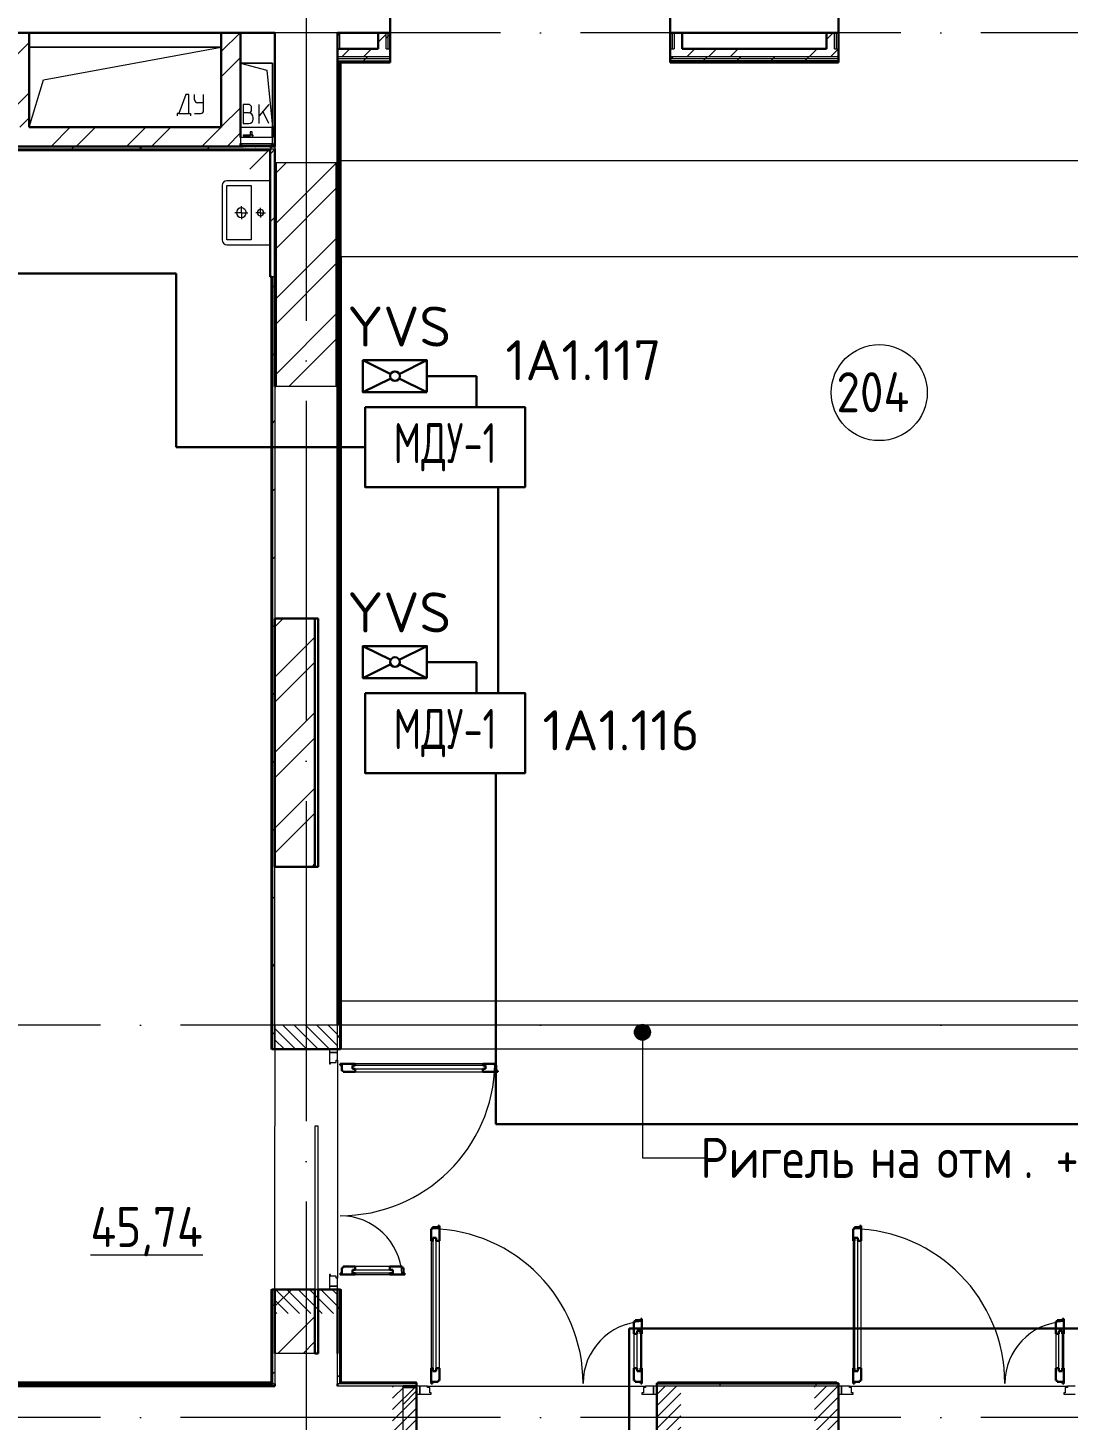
# Model space of a CAD drawing. Header units: millimetres. Extents: x -1073752 to 1436911, y -1379358 to 94781.
# Drawn here: x -1053692 to -1047193, y -1020223 to -1011525 of the extents above; entities that cross this region are included whole.
import ezdxf
from ezdxf.enums import TextEntityAlignment as Align

# ---------------------------------------------------------------- set-up
doc = ezdxf.new("R2010")
doc.units = ezdxf.units.MM
doc.set_wipeout_variables(frame=1)
for name, pattern in [('ADSK_Линия сетки', [25, 20, -2.5, 0, -2.5]), ('ADSK_Сверху', [450, 300, -150]), ('ADSK_Штриховая_ш2 п1_5', [4.5, 3, -1.5])]:
    doc.linetypes.add(name, pattern=pattern)
for name, color, linetype, lineweight in [('RC-Дымоудаление', 1, 'Continuous', 30), ('Аннотация', 7, 'Continuous', 18), ('Двери', 252, 'Continuous', 9), ('лс', 5, 'Continuous', 30), ('Марки помещений', 7, 'Continuous', 20), ('Оборудование', 7, 'Continuous', 18), ('Ограждение', 252, 'Continuous', 9), ('Оси', 252, 'Continuous', 9), ('Перекрытие', 252, 'Continuous', 18), ('Стены внутренние', 7, 'Continuous', 18), ('Стены наружные', 7, 'Continuous', 18), ('Стены штриховка', 7, 'Continuous', 9), ('Узлы', 7, 'Continuous', 18)]:
    doc.layers.add(name, color=color, linetype=linetype, lineweight=lineweight)
doc.layers.add('RC-Позиционные_обозначения', color=7, linetype='Continuous')
doc.layers.add('RC-Таблицы', color=7, linetype='Continuous')
doc.layers.add('Двери открывание', color=7, linetype='Continuous', lineweight=9, true_color=0xc0c0c0)
doc.layers.add('Линии', color=7, linetype='Continuous', lineweight=9, true_color=0x00a600)
doc.styles.add('GOST Common_2', font='', dxfattribs={"width": 0.9, "height": 250})
doc.styles.add('ISOCPEUR', font='isocpeur.ttf', dxfattribs={"height": 250})
doc.styles.add('RubezhCAD', font='isocpeur.ttf')
doc.styles.get("Standard").update_dxf_attribs({"font": 'arial.ttf'})
doc.styles.get('GOST Common_2').set_extended_font_data('GOST type B')

# ---------------------------------------------------------------- blocks, each defined once
blk = doc.blocks.new('2 этаж')
at = {"layer": 'Аннотация', "lineweight": 9, "true_color": 0x636466}
h = blk.add_hatch(color=251, dxfattribs=at)
edge = h.paths.add_edge_path()
edge.add_arc((108926.9, -10082.8), 50, 0, 360)
at = {"layer": 'Двери', "lineweight": 18, "true_color": 0x636466}
h = blk.add_hatch(dxfattribs=at)
h.set_pattern_fill('FP_2', color=251, angle=-90, style=0, pattern_type=2)
h.set_pattern_definition([(315, (106826.006, -10814.253), (35.3553, 35.3553), [])])
h.paths.add_polyline_path([(106631, -11823.3), (106631, -11839.3), (107021, -11839.3), (107021, -11689.3), (106631, -11689.3)])
h.paths.add_polyline_path([(106631, -10189.3), (107021, -10189.3), (107021, -10039.3), (106631, -10039.3)])
h = blk.add_hatch(dxfattribs=at)
h.set_pattern_fill('FP_2', color=251, style=0, pattern_type=2)
h.set_pattern_definition([(45, (108141.006, -12489.253), (-35.3553, 35.3553), [])])
h.paths.add_polyline_path([(109150.1, -12684.3), (109166, -12684.3), (109166, -12294.3), (109016, -12294.3), (109016, -12684.3)])
h.paths.add_polyline_path([(107516, -12684.3), (107516, -12294.3), (107366, -12294.3), (107366, -12684.3)])
h = blk.add_hatch(dxfattribs=at)
h.set_pattern_fill('FP_2', color=251, style=0, pattern_type=2)
h.set_pattern_definition([(45, (110776.005, -12489.253), (-35.3553, 35.3553), [])])
h.paths.add_polyline_path([(111785.1, -12684.3), (111801, -12684.3), (111801, -12294.3), (111651, -12294.3), (111651, -12684.3)])
h.paths.add_polyline_path([(110151, -12684.3), (110151, -12294.3), (110001, -12294.3), (110001, -12684.3)])
at = {"color": 251, "lineweight": 18, "true_color": 0x636466}
for p, q in [((106296, -3929.3), (105096, -3929.3)), ((105185.9, -4133), (106296, -3929.3)), ((106416, -4029.3), (106580.1, -4073.8)), ((106616, -4029.3), (106416, -4029.3)), ((106580.1, -4073.8), (106616, -4429.3)), ((106616, -4429.3), (106616, -4029.3)), ((105096, -4429.3), (105185.9, -4133)), ((106074.3, -4224.3), (106030.6, -4344.3)), ((106094, -4224.3), (106074.3, -4224.3)), ((106094, -4344.3), (106094, -4224.3)), ((106128.1, -4257.6), (106128.1, -4224.3)), ((106185.5, -4324.3), (106185.5, -4224.3)), ((106020.6, -4344.3), (106020.6, -4359.3)), ((106030.6, -4344.3), (106020.6, -4344.3)), ((106030.6, -4344.3), (106094, -4344.3)), ((106094, -4344.3), (106104, -4344.3)), ((106104, -4344.3), (106104, -4359.3)), ((106128.1, -4344.3), (106165.5, -4344.3)), ((106185.5, -4277.6), (106148.1, -4277.6)), ((106462.2, -4286.8), (106432.2, -4286.8)), ((106432.2, -4286.8), (106432.2, -4406.8)), ((106465.5, -4340.1), (106432.2, -4340.1)), ((106485.5, -4320.1), (106485.5, -4310.1)), ((106592.2, -4286.8), (106532.2, -4358.3)), ((106532.2, -4406.8), (106532.2, -4286.8)), ((106592.2, -4406.8), (106556.2, -4329.7)), ((106432.2, -4406.8), (106468.8, -4406.8)), ((106495.5, -4380.1), (106495.5, -4370.1))]:
    blk.add_line(p, q, dxfattribs=at)
for centre, radius, start, end in [((106148.1, -4257.6), 20, 180, 270), ((106165.5, -4324.3), 20, 270, 0), ((106462.2, -4310.1), 23.3, 0, 90), ((106465.5, -4320.1), 20, 270, 0), ((106465.5, -4370.1), 30, 0, 90), ((106468.8, -4380.1), 26.7, 270, 0)]:
    blk.add_arc(centre, radius, start, end, dxfattribs=at)
at = {"layer": 'Аннотация', "color": 251, "lineweight": 9, "true_color": 0x636466}
for p, q in [((108926.9, -10082.8), (108926.9, -10868.5)), ((108926.9, -10868.5), (109311.7, -10868.5))]:
    blk.add_line(p, q, dxfattribs=at)
blk.add_circle((108926.9, -10082.8), 50, dxfattribs=at)
at = {"layer": 'Двери', "color": 251, "linetype": 'ADSK_Штриховая_ш2 п1_5', "true_color": 0x636466}
for p, q in [((106631, -10039.3), (106631, -10189.3)), ((107021, -10189.3), (107021, -10039.3)), ((106631, -10189.3), (107021, -10189.3)), ((107021, -11689.3), (106631, -11689.3)), ((106631, -11689.3), (106631, -11839.3)), ((107021, -11839.3), (107021, -11689.3)), ((107516, -12294.3), (107366, -12294.3)), ((107516, -12684.3), (107516, -12294.3)), ((109166, -12294.3), (109016, -12294.3)), ((109016, -12294.3), (109016, -12684.3)), ((110151, -12294.3), (110001, -12294.3)), ((110151, -12684.3), (110151, -12294.3))]:
    blk.add_line(p, q, dxfattribs=at)
at = {"layer": 'Двери', "color": 251, "true_color": 0x636466}
for p, q in [((107021, -10189.3), (106971, -10189.3)), ((106971, -10189.3), (106971, -10209.3)), ((106971, -10209.3), (107021, -10209.3)), ((107021, -10209.3), (106971, -10209.3)), ((106971, -10209.3), (106971, -10281.3)), ((107013, -10272.3), (107013, -10258.3)), ((107013, -10258.3), (107021, -10258.3)), ((107021, -10209.3), (107021, -10189.3)), ((107021, -10258.3), (107021, -10209.3)), ((106971, -10281.3), (106979, -10281.3)), ((106979, -10281.3), (106979, -10272.3)), ((106979, -10272.3), (107013, -10272.3)), ((107115, -10290.3), (107115, -10311.3)), ((107947, -10290.3), (107115, -10290.3)), ((107115, -10311.3), (107947, -10311.3)), ((107929, -10281.3), (107133, -10281.3)), ((107133, -10331.3), (107929, -10331.3)), ((107947, -10311.3), (107947, -10290.3)), ((107608, -11386.3), (107608, -12182.3)), ((107617, -11368.3), (107617, -12200.3)), ((107638, -11368.3), (107617, -11368.3)), ((107638, -12200.3), (107638, -11368.3)), ((107658, -12182.3), (107658, -11386.3)), ((110243, -11386.3), (110243, -12182.3)), ((110252, -11368.3), (110252, -12200.3)), ((110273, -11368.3), (110252, -11368.3)), ((110273, -12200.3), (110273, -11368.3)), ((110293, -12182.3), (110293, -11386.3)), ((107115, -11567.3), (107367, -11567.3)), ((107115, -11588.3), (107115, -11567.3)), ((107349, -11547.3), (107133, -11547.3)), ((107367, -11567.3), (107367, -11588.3)), ((106979, -11597.3), (106971, -11597.3)), ((106971, -11597.3), (106971, -11669.3)), ((106979, -11606.3), (106979, -11597.3)), ((107013, -11606.3), (106979, -11606.3)), ((107013, -11620.3), (107013, -11606.3)), ((107021, -11620.3), (107013, -11620.3)), ((107021, -11669.3), (107021, -11620.3)), ((107367, -11588.3), (107115, -11588.3)), ((107133, -11597.3), (107349, -11597.3)), ((107021, -11669.3), (106971, -11669.3)), ((106971, -11669.3), (106971, -11689.3)), ((106971, -11669.3), (107021, -11669.3)), ((106971, -11689.3), (107021, -11689.3)), ((107021, -11689.3), (107021, -11669.3)), ((108874, -11966.3), (108874, -12182.3)), ((108894, -12200.3), (108894, -11948.3)), ((108894, -11948.3), (108915, -11948.3)), ((108915, -11948.3), (108915, -12200.3)), ((108924, -12182.3), (108924, -11966.3)), ((111509, -11966.3), (111509, -12182.3)), ((111529, -12200.3), (111529, -11948.3)), ((111529, -11948.3), (111550, -11948.3)), ((111550, -11948.3), (111550, -12200.3)), ((111559, -12182.3), (111559, -11966.3)), ((107617, -12200.3), (107638, -12200.3)), ((108915, -12200.3), (108894, -12200.3)), ((110252, -12200.3), (110273, -12200.3)), ((111550, -12200.3), (111529, -12200.3)), ((107516, -12294.3), (107516, -12344.3)), ((107536, -12294.3), (107516, -12294.3)), ((107516, -12344.3), (107536, -12344.3)), ((107536, -12344.3), (107536, -12294.3)), ((107585, -12294.3), (107536, -12294.3)), ((107536, -12294.3), (107536, -12344.3)), ((107536, -12344.3), (107608, -12344.3)), ((107585, -12302.3), (107585, -12294.3)), ((107599, -12302.3), (107585, -12302.3)), ((107599, -12336.3), (107599, -12302.3)), ((107608, -12336.3), (107599, -12336.3)), ((107608, -12344.3), (107608, -12336.3)), ((108933, -12336.3), (108924, -12336.3)), ((108924, -12336.3), (108924, -12344.3)), ((108924, -12344.3), (108996, -12344.3)), ((108947, -12302.3), (108933, -12302.3)), ((108933, -12302.3), (108933, -12336.3)), ((108947, -12294.3), (108947, -12302.3)), ((108996, -12294.3), (108947, -12294.3)), ((109016, -12294.3), (108996, -12294.3)), ((108996, -12294.3), (108996, -12344.3)), ((108996, -12344.3), (108996, -12294.3)), ((108996, -12344.3), (109016, -12344.3)), ((109016, -12344.3), (109016, -12294.3)), ((110151, -12294.3), (110151, -12344.3)), ((110171, -12294.3), (110151, -12294.3)), ((110151, -12344.3), (110171, -12344.3)), ((110171, -12344.3), (110171, -12294.3)), ((110220, -12294.3), (110171, -12294.3)), ((110171, -12294.3), (110171, -12344.3)), ((110171, -12344.3), (110243, -12344.3)), ((110220, -12302.3), (110220, -12294.3)), ((110234, -12302.3), (110220, -12302.3)), ((110234, -12336.3), (110234, -12302.3)), ((110243, -12336.3), (110234, -12336.3)), ((110243, -12344.3), (110243, -12336.3)), ((111568, -12336.3), (111559, -12336.3)), ((111559, -12336.3), (111559, -12344.3)), ((111559, -12344.3), (111631, -12344.3)), ((111582, -12302.3), (111568, -12302.3)), ((111568, -12302.3), (111568, -12336.3)), ((111582, -12294.3), (111582, -12302.3)), ((111631, -12294.3), (111582, -12294.3))]:
    blk.add_line(p, q, dxfattribs=at)
at = {"layer": 'Двери', "color": 251, "lineweight": 30, "true_color": 0x636466}
for p, q in [((107133, -10281.3), (107039, -10281.3)), ((107039, -10281.3), (107039, -10289.3)), ((107039, -10289.3), (107048, -10289.3)), ((107048, -10289.3), (107048, -10323.3)), ((107048, -10323.3), (107057, -10323.3)), ((107057, -10323.3), (107057, -10331.3)), ((107057, -10331.3), (107133, -10331.3)), ((107115, -10290.3), (107133, -10290.3)), ((107115, -10311.3), (107115, -10290.3)), ((107133, -10311.3), (107115, -10311.3)), ((107133, -10290.3), (107133, -10281.3)), ((107133, -10331.3), (107133, -10311.3)), ((108005, -10281.3), (107929, -10281.3)), ((107929, -10290.3), (107929, -10281.3)), ((107947, -10290.3), (107929, -10290.3)), ((107929, -10311.3), (107947, -10311.3)), ((107929, -10331.3), (107929, -10311.3)), ((107929, -10331.3), (108023, -10331.3)), ((107947, -10311.3), (107947, -10290.3)), ((108005, -10289.3), (108005, -10281.3)), ((108014, -10289.3), (108005, -10289.3)), ((108014, -10323.3), (108014, -10289.3)), ((108023, -10323.3), (108014, -10323.3)), ((108023, -10331.3), (108023, -10323.3)), ((107650, -11301.3), (107616, -11301.3)), ((107616, -11301.3), (107616, -11310.3)), ((107658, -11292.3), (107650, -11292.3)), ((107650, -11292.3), (107650, -11301.3)), ((107658, -11386.3), (107658, -11292.3)), ((110285, -11301.3), (110251, -11301.3)), ((110251, -11301.3), (110251, -11310.3)), ((110293, -11292.3), (110285, -11292.3)), ((110285, -11292.3), (110285, -11301.3)), ((110293, -11386.3), (110293, -11292.3)), ((107616, -11310.3), (107608, -11310.3)), ((107608, -11310.3), (107608, -11386.3)), ((107617, -11386.3), (107608, -11386.3)), ((107617, -11368.3), (107617, -11386.3)), ((107638, -11368.3), (107617, -11368.3)), ((107638, -11386.3), (107638, -11368.3)), ((107658, -11386.3), (107638, -11386.3)), ((110251, -11310.3), (110243, -11310.3)), ((110243, -11310.3), (110243, -11386.3)), ((110252, -11386.3), (110243, -11386.3)), ((110252, -11368.3), (110252, -11386.3)), ((110273, -11368.3), (110252, -11368.3)), ((110273, -11386.3), (110273, -11368.3)), ((110293, -11386.3), (110273, -11386.3)), ((107048, -11555.3), (107048, -11589.3)), ((107057, -11555.3), (107048, -11555.3)), ((107133, -11547.3), (107057, -11547.3)), ((107057, -11547.3), (107057, -11555.3)), ((107133, -11567.3), (107115, -11567.3)), ((107115, -11567.3), (107115, -11588.3)), ((107133, -11547.3), (107133, -11567.3)), ((107425, -11547.3), (107349, -11547.3)), ((107349, -11547.3), (107349, -11567.3)), ((107349, -11567.3), (107367, -11567.3)), ((107367, -11567.3), (107367, -11588.3)), ((107425, -11555.3), (107425, -11547.3)), ((107434, -11555.3), (107425, -11555.3)), ((107434, -11589.3), (107434, -11555.3)), ((107048, -11589.3), (107039, -11589.3)), ((107039, -11589.3), (107039, -11597.3)), ((107039, -11597.3), (107133, -11597.3)), ((107115, -11588.3), (107133, -11588.3)), ((107133, -11588.3), (107133, -11597.3)), ((107349, -11588.3), (107349, -11597.3)), ((107367, -11588.3), (107349, -11588.3)), ((107349, -11597.3), (107443, -11597.3)), ((107443, -11589.3), (107434, -11589.3)), ((107443, -11597.3), (107443, -11589.3)), ((108882, -11890.3), (108874, -11890.3)), ((108874, -11890.3), (108874, -11966.3)), ((108916, -11881.3), (108882, -11881.3)), ((108882, -11881.3), (108882, -11890.3)), ((108924, -11872.3), (108916, -11872.3)), ((108916, -11872.3), (108916, -11881.3)), ((108924, -11966.3), (108924, -11872.3)), ((111517, -11890.3), (111509, -11890.3)), ((111509, -11890.3), (111509, -11966.3)), ((111551, -11881.3), (111517, -11881.3)), ((111517, -11881.3), (111517, -11890.3)), ((111559, -11872.3), (111551, -11872.3)), ((111551, -11872.3), (111551, -11881.3)), ((111559, -11966.3), (111559, -11872.3)), ((108874, -11966.3), (108894, -11966.3)), ((108894, -11966.3), (108894, -11948.3)), ((108894, -11948.3), (108915, -11948.3)), ((108915, -11948.3), (108915, -11966.3)), ((108915, -11966.3), (108924, -11966.3)), ((111509, -11966.3), (111529, -11966.3)), ((111529, -11966.3), (111529, -11948.3)), ((111529, -11948.3), (111550, -11948.3)), ((111550, -11948.3), (111550, -11966.3)), ((111550, -11966.3), (111559, -11966.3)), ((107608, -12182.3), (107608, -12276.3)), ((107617, -12182.3), (107608, -12182.3)), ((107617, -12200.3), (107617, -12182.3)), ((107638, -12200.3), (107617, -12200.3)), ((107638, -12182.3), (107638, -12200.3)), ((107658, -12182.3), (107638, -12182.3)), ((107650, -12267.3), (107650, -12258.3)), ((107650, -12258.3), (107658, -12258.3)), ((107658, -12258.3), (107658, -12182.3)), ((108874, -12182.3), (108874, -12258.3)), ((108874, -12182.3), (108894, -12182.3)), ((108874, -12258.3), (108882, -12258.3)), ((108882, -12258.3), (108882, -12267.3)), ((108894, -12182.3), (108894, -12200.3)), ((108894, -12200.3), (108915, -12200.3)), ((108915, -12182.3), (108924, -12182.3)), ((108915, -12200.3), (108915, -12182.3)), ((108924, -12276.3), (108924, -12182.3)), ((110243, -12182.3), (110243, -12276.3)), ((110252, -12182.3), (110243, -12182.3)), ((110252, -12200.3), (110252, -12182.3)), ((110273, -12200.3), (110252, -12200.3)), ((110273, -12182.3), (110273, -12200.3)), ((110293, -12182.3), (110273, -12182.3)), ((110285, -12267.3), (110285, -12258.3)), ((110285, -12258.3), (110293, -12258.3)), ((110293, -12258.3), (110293, -12182.3)), ((111509, -12182.3), (111509, -12258.3)), ((111509, -12182.3), (111529, -12182.3)), ((111509, -12258.3), (111517, -12258.3)), ((111517, -12258.3), (111517, -12267.3)), ((111529, -12182.3), (111529, -12200.3)), ((111529, -12200.3), (111550, -12200.3)), ((111550, -12182.3), (111559, -12182.3)), ((111550, -12200.3), (111550, -12182.3)), ((111559, -12276.3), (111559, -12182.3)), ((107608, -12276.3), (107616, -12276.3)), ((107616, -12276.3), (107616, -12267.3)), ((107616, -12267.3), (107650, -12267.3)), ((108882, -12267.3), (108916, -12267.3)), ((108916, -12267.3), (108916, -12276.3)), ((108916, -12276.3), (108924, -12276.3)), ((110243, -12276.3), (110251, -12276.3)), ((110251, -12276.3), (110251, -12267.3)), ((110251, -12267.3), (110285, -12267.3)), ((111517, -12267.3), (111551, -12267.3)), ((111551, -12267.3), (111551, -12276.3)), ((111551, -12276.3), (111559, -12276.3))]:
    blk.add_line(p, q, dxfattribs=at)
at = {"layer": 'Двери открывание', "color": 251, "true_color": 0x636466}
for centre, radius, start, end in [((107039, -10263.3), 966, 270, 358.93231), ((107039, -11615.3), 386, 2.67279, 90), ((107590, -12276.3), 966, 0, 88.93231), ((110225, -12276.3), 966, 0, 88.93231), ((108942, -12276.3), 386, 92.67279, 180), ((111577, -12276.3), 386, 92.67279, 180)]:
    blk.add_arc(centre, radius, start, end, dxfattribs=at)
at = {"layer": 'Линии', "color": 251, "linetype": 'ADSK_Сверху', "ltscale": 100, "true_color": 0x636466}
for p, q in [((117881, -9889.3), (107016, -9889.3)), ((117881, -10189.3), (107016, -10189.3))]:
    blk.add_line(p, q, dxfattribs=at)
at = {"layer": 'Марки помещений', "color": 251, "true_color": 0x636466}
blk.add_circle((110406.3, -6087.5), 300, dxfattribs=at)
at = {"layer": 'Оборудование', "color": 251, "true_color": 0x636466}
for p, q in [((106416, -4494.3), (106416, -4530.6)), ((106616, -4494.3), (106416, -4494.3)), ((106431.9, -4478.9), (106431.9, -4483.9)), ((106477.7, -4478.9), (106431.9, -4478.9)), ((106431.9, -4483.9), (106477.7, -4483.9)), ((106472.9, -4478.3), (106472.9, -4494.3)), ((106492.2, -4478.3), (106472.9, -4478.3)), ((106476.4, -4476.4), (106474.4, -4478.3)), ((106476.4, -4458.9), (106476.4, -4476.4)), ((106488.6, -4458.9), (106476.4, -4458.9)), ((106488.6, -4476.4), (106476.4, -4476.4)), ((106495.6, -4478.9), (106487.3, -4478.9)), ((106487.3, -4483.9), (106495.6, -4483.9)), ((106488.6, -4476.4), (106488.6, -4458.9)), ((106490.6, -4478.3), (106488.6, -4476.4)), ((106492.2, -4494.3), (106492.2, -4478.3)), ((106495.6, -4483.9), (106495.6, -4478.9)), ((106616, -4530.6), (106616, -4494.3)), ((106416.9, -4531.6), (106615.1, -4531.6)), ((106423, -4531.6), (106423, -4541.3)), ((106424, -4542.3), (106608.1, -4542.3)), ((106435, -4543.8), (106435, -4549.3)), ((106435, -4549.3), (106597, -4549.3)), ((106444, -4542.7), (106444, -4541.3)), ((106444, -4542.7), (106444, -4541.3)), ((106444, -4549.3), (106444, -4551.3)), ((106444, -4551.3), (106448, -4551.3)), ((106508.5, -4551.3), (106448, -4551.3)), ((106616, -4549.3), (106474.6, -4690.7)), ((106508.5, -4551.3), (106512.5, -4551.3)), ((106512.5, -4551.3), (106512.5, -4549.3)), ((106588, -4541.3), (106588, -4542.7)), ((106588, -4542.7), (106588, -4541.3)), ((106597, -4549.3), (106597, -4543.8)), ((106609, -4541.3), (106609, -4531.6))]:
    blk.add_line(p, q, dxfattribs=at)
for points, knots in [([(106416, -4530.6), (106416, -4530.7), (106416, -4530.9), (106416.1, -4531.1), (106416.2, -4531.2), (106416.4, -4531.4), (106416.5, -4531.5), (106416.7, -4531.5), (106416.8, -4531.6), (106416.9, -4531.6)], [0, 0, 0, 0, 0.166667, 0.333333, 0.458333, 0.583333, 0.708333, 0.833333, 1, 1, 1, 1]), ([(106423, -4541.3), (106423, -4541.4), (106423, -4541.5), (106423.1, -4541.8), (106423.2, -4541.9), (106423.4, -4542), (106423.5, -4542.1), (106423.6, -4542.2), (106423.8, -4542.2), (106423.9, -4542.3), (106424, -4542.3)], [0, 0, 0, 0, 0.166667, 0.333333, 0.458333, 0.583333, 0.666667, 0.75, 0.833333, 1, 1, 1, 1]), ([(106433.5, -4542.3), (106433.6, -4542.3), (106433.8, -4542.3), (106434.1, -4542.4), (106434.2, -4542.5), (106434.4, -4542.6), (106434.6, -4542.7), (106434.7, -4542.9), (106434.8, -4543), (106434.9, -4543.2), (106435, -4543.5), (106435, -4543.7), (106435, -4543.8)], [0, 0, 0, 0, 0.166667, 0.25, 0.333333, 0.416667, 0.5, 0.583333, 0.666667, 0.75, 0.833333, 1, 1, 1, 1]), ([(106597, -4543.8), (106597, -4543.7), (106597, -4543.5), (106597.1, -4543.2), (106597.2, -4543), (106597.3, -4542.9), (106597.5, -4542.7), (106597.6, -4542.6), (106597.8, -4542.5), (106598, -4542.4), (106598.2, -4542.3), (106598.4, -4542.3), (106598.5, -4542.3)], [-1, -1, -1, -1, -0.833333, -0.75, -0.666667, -0.583333, -0.5, -0.416667, -0.333333, -0.25, -0.166667, 0, 0, 0, 0]), ([(106608.1, -4542.3), (106608.1, -4542.3), (106608.3, -4542.2), (106608.4, -4542.2), (106608.5, -4542.1), (106608.7, -4542), (106608.8, -4541.9), (106608.9, -4541.8), (106609, -4541.5), (106609, -4541.4), (106609, -4541.3)], [-1, -1, -1, -1, -0.833333, -0.75, -0.666667, -0.583333, -0.458333, -0.333333, -0.166667, 0, 0, 0, 0]), ([(106615.1, -4531.6), (106615.2, -4531.6), (106615.3, -4531.5), (106615.5, -4531.5), (106615.6, -4531.4), (106615.8, -4531.2), (106615.9, -4531.1), (106616, -4530.9), (106616, -4530.7), (106616, -4530.6)], [-1, -1, -1, -1, -0.833333, -0.75, -0.583333, -0.458333, -0.333333, -0.166667, 0, 0, 0, 0])]:
    blk.add_open_spline(points, degree=3, knots=knots, dxfattribs=at)
at = {"layer": 'Ограждение', "color": 251, "true_color": 0x636466}
for p, q in [((107036, -3939.3), (107036, -3839.3)), ((100876, -4574.3), (106601, -4574.3)), ((114741, -4639.3), (107041, -4639.3)), ((114741, -5239.3), (107041, -5239.3)), ((107046, -10039.3), (107046, -5239.3)), ((106606, -5364), (106606, -10189.3)), ((107046, -10039.3), (107041, -10039.3)), ((107041, -10039.3), (107046, -10039.3)), ((107046, -10189.3), (107046, -10039.3)), ((106611, -10189.3), (106606, -10189.3)), ((107046, -10189.3), (107041, -10189.3)), ((106606, -11689.3), (106611, -11689.3)), ((106606, -11689.3), (106606, -12269.3)), ((107041, -11689.3), (107046, -11689.3)), ((107046, -12269.3), (107046, -11689.3)), ((106606, -12269.3), (100876, -12269.3)), ((106611, -12274.3), (106606, -12269.3)), ((107041, -12274.3), (107046, -12269.3)), ((107516, -12269.3), (107046, -12269.3)), ((107516, -12269.3), (107516, -12274.3)), ((109024, -12274.3), (109024, -12269.3)), ((110141, -12269.3), (109024, -12269.3)), ((110141, -12269.3), (110141, -12274.3))]:
    blk.add_line(p, q, dxfattribs=at)
at = {"layer": 'Оси', "color": 251, "linetype": 'ADSK_Линия сетки', "ltscale": 100, "true_color": 0x636466}
for p, q in [((106826, -1139.3), (106826, -32265.4)), ((170543.3, -3839.3), (93565.9, -3839.3)), ((170543.3, -10039.3), (93565.9, -10039.3)), ((170543.3, -12489.3), (93565.9, -12489.3))]:
    blk.add_line(p, q, dxfattribs=at)
at = {"layer": 'Перекрытие', "color": 251, "ltscale": 100, "true_color": 0x636466}
for p, q in [((105096, -3929.3), (106296, -3929.3)), ((106416, -4029.3), (106616, -4029.3)), ((106616, -4029.3), (106616, -4429.3)), ((112101, -10039.3), (107046, -10039.3)), ((106881, -11689.3), (106901, -11689.3))]:
    blk.add_line(p, q, dxfattribs=at)
at = {"layer": 'Стены внутренние', "color": 251, "lineweight": 30, "true_color": 0x636466}
for p, q in [((107351, -3839.3), (107351, -3289.3)), ((109101, -3289.3), (109101, -3839.3)), ((110151, -3839.3), (110151, -3289.3)), ((105096, -3839.3), (106296, -3839.3)), ((106416, -3839.3), (106631, -3839.3)), ((106631, -3839.3), (106631, -4429.3)), ((107021, -3839.3), (107276, -3839.3)), ((107021, -3939.3), (107021, -3839.3)), ((109176, -3839.3), (110076, -3839.3)), ((106631, -4649.3), (106636, -4649.3)), ((107016, -4649.3), (107021, -4649.3)), ((106636, -6049.3), (106631, -6049.3)), ((107021, -6049.3), (107016, -6049.3)), ((106631, -7499.3), (106901, -7499.3)), ((106901, -7499.3), (106901, -9049.3)), ((106901, -9049.3), (106631, -9049.3)), ((106631, -10189.3), (107021, -10189.3)), ((106901, -11689.3), (106901, -12089.3)), ((107021, -11689.3), (106901, -11689.3)), ((107021, -12089.3), (107021, -11689.3)), ((106901, -12089.3), (106881, -12089.3)), ((106631, -12279.3), (106631, -12294.3)), ((107021, -12294.3), (107021, -12279.3)), ((107431, -12299.3), (107431, -12294.3)), ((109016, -12294.3), (109016, -12684.3)), ((110151, -12684.3), (110151, -12294.3))]:
    blk.add_line(p, q, dxfattribs=at)
at = {"layer": 'Стены внутренние', "color": 251, "true_color": 0x636466}
for p, q in [((106631, -4549.3), (106631, -4564.3)), ((106636, -4649.3), (107016, -4649.3)), ((106631, -6049.3), (106631, -7499.3)), ((107016, -6049.3), (106636, -6049.3)), ((107021, -10189.3), (107021, -10039.3)), ((106631, -10189.3), (106631, -10669.3)), ((107021, -10258.3), (107021, -11620.3)), ((106901, -10669.3), (106881, -10669.3)), ((106901, -11689.3), (106901, -10669.3)), ((106881, -12089.3), (106631, -12089.3)), ((106631, -12089.3), (106631, -12279.3)), ((107021, -12279.3), (107021, -12089.3)), ((107431, -12294.3), (107021, -12294.3)), ((107431, -12679.3), (107431, -12299.3)), ((107585, -12294.3), (108947, -12294.3)), ((110151, -12294.3), (109016, -12294.3)), ((110220, -12294.3), (111582, -12294.3))]:
    blk.add_line(p, q, dxfattribs=at)
at = {"layer": 'Стены наружные', "color": 251, "lineweight": 30, "true_color": 0x636466}
for p, q in [((105096, -3839.3), (104976, -3839.3)), ((105096, -4429.3), (105096, -3839.3)), ((106296, -3839.3), (106296, -4429.3)), ((106416, -3839.3), (106296, -3839.3)), ((106416, -4494.3), (106416, -3839.3)), ((107276, -3839.3), (107276, -3939.3)), ((107351, -3839.3), (107276, -3839.3)), ((107351, -4024.3), (107351, -3839.3)), ((109101, -3839.3), (109101, -4024.3)), ((109176, -3839.3), (109101, -3839.3)), ((109176, -3939.3), (109176, -3839.3)), ((110076, -3839.3), (110076, -3939.3)), ((110151, -3839.3), (110076, -3839.3)), ((110151, -4024.3), (110151, -3839.3)), ((107021, -3939.3), (107021, -10039.3)), ((107276, -3939.3), (107021, -3939.3)), ((110076, -3939.3), (109176, -3939.3)), ((107036, -4019.3), (107041, -4019.3)), ((107036, -10039.3), (107036, -4019.3)), ((107041, -10189.3), (107041, -4024.3)), ((107041, -4024.3), (107351, -4024.3)), ((109101, -4024.3), (110151, -4024.3)), ((106296, -4429.3), (105096, -4429.3)), ((106631, -4429.3), (106616, -4429.3)), ((106616, -4429.3), (106616, -4494.3)), ((106631, -4549.3), (106631, -4429.3)), ((106435, -4549.3), (100851, -4549.3)), ((100861, -4569.3), (106601, -4569.3)), ((106416, -4549.3), (106416, -4530.9)), ((106631, -4549.3), (106597, -4549.3)), ((106601, -4569.3), (106601, -5364)), ((106616, -4530.9), (106616, -4549.3)), ((106631, -6049.3), (106631, -4564.3)), ((106636, -4649.3), (106636, -6049.3)), ((107016, -6049.3), (107016, -4649.3)), ((106601, -5364), (106611, -5364)), ((106611, -5364), (106611, -10189.3)), ((106631, -7499.3), (106631, -9049.3)), ((106881, -9049.3), (106881, -7499.3)), ((106611, -10189.3), (106631, -10189.3)), ((107021, -10189.3), (107041, -10189.3)), ((106881, -11689.3), (106611, -11689.3)), ((106611, -11689.3), (106611, -12274.3)), ((106631, -11689.3), (106631, -12089.3)), ((106881, -12089.3), (106881, -11689.3)), ((107041, -11689.3), (107021, -11689.3)), ((107041, -12274.3), (107041, -11689.3)), ((100851, -12294.3), (106631, -12294.3)), ((106616, -12279.3), (100856, -12279.3)), ((106611, -12274.3), (100861, -12274.3)), ((106616, -12274.3), (106616, -12279.3)), ((107036, -12279.3), (107036, -12274.3)), ((107516, -12274.3), (107041, -12274.3)), ((107431, -12294.3), (107516, -12294.3)), ((107516, -12299.3), (107431, -12299.3)), ((107516, -12294.3), (107516, -12274.3)), ((107516, -12679.3), (107516, -12299.3)), ((110151, -12274.3), (109016, -12274.3)), ((109016, -12274.3), (109016, -12294.3)), ((110151, -12294.3), (110151, -12274.3))]:
    blk.add_line(p, q, dxfattribs=at)
at = {"layer": 'Стены наружные', "color": 251, "linetype": 'Continuous', "lineweight": 9, "true_color": 0x636466}
for p, q in [((104976, -4019.5), (105096, -3899.5)), ((106296, -3956.7), (106413.5, -3839.3)), ((107276, -3897.4), (107326, -3847.4)), ((107326, -3872.3), (107338.5, -3859.8)), ((107338.5, -3859.8), (107351, -3847.3)), ((110076, -3880.8), (110117.6, -3839.3)), ((106296, -4113.9), (106416, -3993.9)), ((107049.2, -3989.3), (107099.2, -3939.3)), ((107184.2, -3989.3), (107234.2, -3939.3)), ((107196.5, -4001.8), (107209, -3989.3)), ((109105.7, -4001.8), (109118.2, -3989.3)), ((109204.3, -3989.3), (109254.3, -3939.3)), ((109317.9, -4001.8), (109330.4, -3989.3)), ((109339.2, -3989.3), (109389.2, -3939.3)), ((109474.1, -3989.3), (109524.1, -3939.3)), ((109530, -4001.8), (109542.5, -3989.3)), ((109742.1, -4001.8), (109754.6, -3989.3)), ((109954.3, -4001.8), (109966.8, -3989.3)), ((109967.6, -3989.3), (110017.6, -3939.3)), ((110102.5, -3989.3), (110151, -3940.8)), ((107036, -4020.9), (107037.6, -4019.3)), ((107036, -4091.6), (107041, -4086.6)), ((107103.3, -4024.3), (107108.3, -4019.3)), ((107174, -4024.3), (107179, -4019.3)), ((107179, -4019.3), (107184, -4014.3)), ((107184, -4014.3), (107196.5, -4001.8)), ((107244.8, -4024.3), (107249.8, -4019.3)), ((107315.5, -4024.3), (107320.5, -4019.3)), ((109101, -4006.5), (109105.7, -4001.8)), ((109153.9, -4024.3), (109158.9, -4019.3)), ((109224.7, -4024.3), (109229.7, -4019.3)), ((109295.4, -4024.3), (109300.4, -4019.3)), ((109300.4, -4019.3), (109305.4, -4014.3)), ((109305.4, -4014.3), (109317.9, -4001.8)), ((109366.1, -4024.3), (109371.1, -4019.3)), ((109436.8, -4024.3), (109441.8, -4019.3)), ((109507.5, -4024.3), (109512.5, -4019.3)), ((109517.5, -4014.3), (109530, -4001.8)), ((109578.2, -4024.3), (109583.2, -4019.3)), ((109648.9, -4024.3), (109653.9, -4019.3)), ((109719.6, -4024.3), (109724.6, -4019.3)), ((109724.6, -4019.3), (109729.6, -4014.3)), ((109729.6, -4014.3), (109742.1, -4001.8)), ((109790.3, -4024.3), (109795.3, -4019.3)), ((109861.1, -4024.3), (109866.1, -4019.3)), ((109931.8, -4024.3), (109936.8, -4019.3)), ((109941.8, -4014.3), (109954.3, -4001.8)), ((110002.5, -4024.3), (110007.5, -4019.3)), ((110073.2, -4024.3), (110078.2, -4019.3)), ((110143.9, -4024.3), (110148.9, -4019.3)), ((110148.9, -4019.3), (110151, -4017.1)), ((107036, -4162.3), (107041, -4157.3)), ((104976, -4333.8), (105096, -4213.8)), ((107036, -4233), (107041, -4228)), ((106296, -4428.2), (106416, -4308.2)), ((107036, -4303.7), (107041, -4298.7)), ((105037.7, -4429.3), (105096, -4370.9)), ((105232, -4549.3), (105352, -4429.3)), ((105389.2, -4549.3), (105509.2, -4429.3)), ((105703.5, -4549.3), (105823.5, -4429.3)), ((105860.6, -4549.3), (105980.6, -4429.3)), ((106174.9, -4549.3), (106294.9, -4429.3)), ((107036, -4374.4), (107041, -4369.4)), ((106332.1, -4549.3), (106416, -4465.3)), ((107036, -4445.1), (107041, -4440.1)), ((107036, -4515.8), (107041, -4510.8)), ((105144.1, -4569.3), (105149.1, -4564.3)), ((105214.8, -4569.3), (105219.8, -4564.3)), ((105285.5, -4569.3), (105290.5, -4564.3)), ((105356.3, -4569.3), (105361.3, -4564.3)), ((105361.3, -4564.3), (105376.3, -4549.3)), ((105427, -4569.3), (105432, -4564.3)), ((105497.7, -4569.3), (105502.7, -4564.3)), ((105568.4, -4569.3), (105573.4, -4564.3)), ((105639.1, -4569.3), (105644.1, -4564.3)), ((105709.8, -4569.3), (105714.8, -4564.3)), ((105780.5, -4569.3), (105785.5, -4564.3)), ((105785.5, -4564.3), (105800.5, -4549.3)), ((105851.2, -4569.3), (105856.2, -4564.3)), ((105921.9, -4569.3), (105926.9, -4564.3)), ((105992.7, -4569.3), (105997.7, -4564.3)), ((106063.4, -4569.3), (106068.4, -4564.3)), ((106134.1, -4569.3), (106139.1, -4564.3)), ((106204.8, -4569.3), (106209.8, -4564.3)), ((106209.8, -4564.3), (106224.8, -4549.3)), ((106275.5, -4569.3), (106280.5, -4564.3)), ((106346.2, -4569.3), (106351.2, -4564.3)), ((106416.9, -4569.3), (106421.9, -4564.3)), ((106487.6, -4569.3), (106492.6, -4564.3)), ((106558.3, -4569.3), (106563.3, -4564.3)), ((106601, -4597.3), (106631, -4567.3)), ((107036, -4586.6), (107041, -4581.6)), ((106636, -4716.8), (106703.6, -4649.3)), ((106636, -5031.1), (107016, -4651.1)), ((107036, -4657.3), (107041, -4652.3)), ((107036, -4728), (107041, -4723)), ((106636, -5188.3), (107016, -4808.3)), ((107036, -4798.7), (107041, -4793.7)), ((107036, -4869.4), (107041, -4864.4)), ((107036, -4940.1), (107041, -4935.1)), ((106601, -5021.6), (106631, -4991.6)), ((107036, -5010.8), (107041, -5005.8)), ((106636, -5502.6), (107016, -5122.6)), ((107036, -5081.5), (107041, -5076.5)), ((107036, -5152.2), (107041, -5147.2)), ((107036, -5223), (107041, -5218)), ((106636, -5659.7), (107016, -5279.7)), ((107036, -5293.7), (107041, -5288.7)), ((106611, -5365.1), (106612.1, -5364)), ((107036, -5364.4), (107041, -5359.4)), ((106611, -5435.8), (106616, -5430.8)), ((106616, -5430.8), (106631, -5415.8)), ((107036, -5435.1), (107041, -5430.1)), ((106611, -5506.5), (106616, -5501.5)), ((107036, -5505.8), (107041, -5500.8)), ((106611, -5577.2), (106616, -5572.2)), ((106611, -5648), (106616, -5643)), ((106636, -5974), (107016, -5594)), ((107036, -5576.5), (107041, -5571.5)), ((107036, -5647.2), (107041, -5642.2)), ((106611, -5718.7), (106616, -5713.7)), ((107036, -5717.9), (107041, -5712.9)), ((106611, -5789.4), (106616, -5784.4)), ((106717.9, -6049.3), (107016, -5751.2)), ((107036, -5788.6), (107041, -5783.6)), ((106611, -5860.1), (106616, -5855.1)), ((106616, -5855.1), (106631, -5840.1)), ((107036, -5859.4), (107041, -5854.4)), ((106611, -5930.8), (106616, -5925.8)), ((106611, -6001.5), (106616, -5996.5)), ((107036, -5930.1), (107041, -5925.1)), ((107036, -6000.8), (107041, -5995.8)), ((106611, -6072.2), (106616, -6067.2)), ((107036, -6071.5), (107041, -6066.5)), ((106611, -6142.9), (106616, -6137.9)), ((107036, -6142.2), (107041, -6137.2)), ((106611, -6213.6), (106616, -6208.6)), ((107036, -6212.9), (107041, -6207.9)), ((106611, -6284.4), (106616, -6279.4)), ((106616, -6279.4), (106631, -6264.4)), ((107036, -6283.6), (107041, -6278.6)), ((106611, -6355.1), (106616, -6350.1)), ((106611, -6425.8), (106616, -6420.8)), ((107036, -6354.3), (107041, -6349.3)), ((107036, -6425), (107041, -6420)), ((106611, -6496.5), (106616, -6491.5)), ((107036, -6495.7), (107041, -6490.7)), ((106611, -6567.2), (106616, -6562.2)), ((107036, -6566.5), (107041, -6561.5)), ((106611, -6637.9), (106616, -6632.9)), ((106616, -6703.6), (106631, -6688.6)), ((107036, -6637.2), (107041, -6632.2)), ((106611, -6708.6), (106616, -6703.6)), ((106611, -6779.3), (106616, -6774.3)), ((107036, -6707.9), (107041, -6702.9)), ((107036, -6778.6), (107041, -6773.6)), ((106611, -6850), (106616, -6845)), ((107036, -6849.3), (107041, -6844.3)), ((106611, -6920.7), (106616, -6915.7)), ((107036, -6920), (107041, -6915)), ((106611, -6991.5), (106616, -6986.5)), ((107036, -6990.7), (107041, -6985.7)), ((106611, -7062.2), (106616, -7057.2)), ((106611, -7132.9), (106616, -7127.9)), ((106616, -7127.9), (106631, -7112.9)), ((107036, -7061.4), (107041, -7056.4)), ((107036, -7132.1), (107041, -7127.1)), ((106611, -7203.6), (106616, -7198.6)), ((107036, -7202.9), (107041, -7197.9)), ((106611, -7274.3), (106616, -7269.3)), ((107036, -7273.6), (107041, -7268.6)), ((106611, -7345), (106616, -7340)), ((107036, -7344.3), (107041, -7339.3)), ((106611, -7415.7), (106616, -7410.7)), ((107036, -7415), (107041, -7410)), ((106611, -7486.4), (106616, -7481.4)), ((106611, -7557.1), (106616, -7552.1)), ((106616, -7552.1), (106631, -7537.1)), ((106631, -7550.6), (106682.3, -7499.3)), ((107036, -7485.7), (107041, -7480.7)), ((107036, -7556.4), (107041, -7551.4)), ((106611, -7627.9), (106616, -7622.9)), ((106631, -7864.9), (106881, -7614.9)), ((107036, -7627.1), (107041, -7622.1)), ((106611, -7698.6), (106616, -7693.6)), ((107036, -7697.8), (107041, -7692.8)), ((106611, -7769.3), (106616, -7764.3)), ((106631, -8022), (106881, -7772)), ((107036, -7768.5), (107041, -7763.5)), ((106611, -7840), (106616, -7835)), ((106611, -7910.7), (106616, -7905.7)), ((107036, -7839.3), (107041, -7834.3)), ((107036, -7910), (107041, -7905)), ((106611, -7981.4), (106616, -7976.4)), ((106616, -7976.4), (106631, -7961.4)), ((107036, -7980.7), (107041, -7975.7)), ((106611, -8052.1), (106616, -8047.1)), ((106631, -8336.4), (106881, -8086.4)), ((107036, -8051.4), (107041, -8046.4)), ((106611, -8122.8), (106616, -8117.8)), ((107036, -8122.1), (107041, -8117.1)), ((106611, -8193.5), (106616, -8188.5)), ((106611, -8264.3), (106616, -8259.3)), ((106631, -8493.5), (106881, -8243.5)), ((107036, -8192.8), (107041, -8187.8)), ((107036, -8263.5), (107041, -8258.5)), ((106611, -8335), (106616, -8330)), ((107036, -8334.2), (107041, -8329.2)), ((106611, -8405.7), (106616, -8400.7)), ((106616, -8400.7), (106631, -8385.7)), ((107036, -8404.9), (107041, -8399.9)), ((106611, -8476.4), (106616, -8471.4)), ((107036, -8475.6), (107041, -8470.6)), ((106611, -8547.1), (106616, -8542.1)), ((106631, -8807.8), (106881, -8557.8)), ((107036, -8546.4), (107041, -8541.4)), ((106611, -8617.8), (106616, -8612.8)), ((106611, -8688.5), (106616, -8683.5)), ((107036, -8617.1), (107041, -8612.1)), ((107036, -8687.8), (107041, -8682.8)), ((106611, -8759.2), (106616, -8754.2)), ((106631, -8965), (106881, -8715)), ((107036, -8758.5), (107041, -8753.5)), ((106611, -8829.9), (106616, -8824.9)), ((106616, -8824.9), (106631, -8809.9)), ((107036, -8829.2), (107041, -8824.2)), ((106611, -8900.6), (106616, -8895.6)), ((107036, -8899.9), (107041, -8894.9)), ((106611, -8971.4), (106616, -8966.4)), ((106611, -9042.1), (106616, -9037.1)), ((106861, -9049.3), (106881, -9029.3)), ((107036, -8970.6), (107041, -8965.6)), ((107036, -9041.3), (107041, -9036.3)), ((106611, -9112.8), (106616, -9107.8)), ((107036, -9112), (107041, -9107)), ((106611, -9183.5), (106616, -9178.5)), ((107036, -9182.8), (107041, -9177.8)), ((106611, -9254.2), (106616, -9249.2)), ((106616, -9249.2), (106631, -9234.2)), ((107036, -9253.5), (107041, -9248.5)), ((106611, -9324.9), (106616, -9319.9)), ((106611, -9395.6), (106616, -9390.6)), ((107036, -9324.2), (107041, -9319.2)), ((107036, -9394.9), (107041, -9389.9)), ((106611, -9466.3), (106616, -9461.3)), ((107036, -9465.6), (107041, -9460.6)), ((106611, -9537), (106616, -9532)), ((107036, -9536.3), (107041, -9531.3)), ((106611, -9607.8), (106616, -9602.8)), ((107036, -9607), (107041, -9602)), ((106611, -9678.5), (106616, -9673.5)), ((106616, -9673.5), (106631, -9658.5)), ((107036, -9677.7), (107041, -9672.7)), ((106611, -9749.2), (106616, -9744.2)), ((106611, -9819.9), (106616, -9814.9)), ((107036, -9748.4), (107041, -9743.4)), ((107036, -9819.2), (107041, -9814.2)), ((106611, -9890.6), (106616, -9885.6)), ((107036, -9889.9), (107041, -9884.9)), ((106611, -9961.3), (106616, -9956.3)), ((107036, -9960.6), (107041, -9955.6)), ((106611, -10032), (106616, -10027)), ((106616, -10097.7), (106631, -10082.7)), ((107036, -10031.3), (107041, -10026.3)), ((106611, -10102.7), (106616, -10097.7)), ((106611, -10173.4), (106616, -10168.4)), ((107021, -10117), (107036, -10102)), ((107036, -10102), (107041, -10097)), ((107036, -10172.7), (107041, -10167.7)), ((106611, -11729.1), (106616, -11724.1)), ((106631, -11793.7), (106735.5, -11689.3)), ((107036, -11728.3), (107041, -11723.3)), ((106611, -11799.8), (106616, -11794.8)), ((106616, -11794.8), (106631, -11779.8)), ((107021, -11814), (107036, -11799)), ((107036, -11799), (107041, -11794)), ((106611, -11870.5), (106616, -11865.5)), ((106649.8, -12089.3), (106881, -11858.1)), ((107036, -11869.8), (107041, -11864.8)), ((106611, -11941.2), (106616, -11936.2)), ((107036, -11940.5), (107041, -11935.5)), ((106611, -12011.9), (106616, -12006.9)), ((106611, -12082.6), (106616, -12077.6)), ((106807, -12089.3), (106881, -12015.2)), ((107036, -12011.2), (107041, -12006.2)), ((107036, -12081.9), (107041, -12076.9)), ((106611, -12153.3), (106616, -12148.3)), ((107036, -12152.6), (107041, -12147.6)), ((106611, -12224), (106616, -12219)), ((106616, -12219), (106631, -12204)), ((107021, -12238.3), (107036, -12223.3)), ((107036, -12223.3), (107041, -12218.3)), ((105141.6, -12279.3), (105146.6, -12274.3)), ((105212, -12294.3), (105212, -12279.3)), ((105212.3, -12279.3), (105217.3, -12274.3)), ((105283, -12279.3), (105288, -12274.3)), ((105353.7, -12279.3), (105358.7, -12274.3)), ((105424.4, -12279.3), (105429.4, -12274.3)), ((105495.1, -12279.3), (105500.1, -12274.3)), ((105565.9, -12279.3), (105570.9, -12274.3)), ((105636.6, -12279.3), (105641.6, -12274.3)), ((105707.3, -12279.3), (105712.3, -12274.3)), ((105778, -12279.3), (105783, -12274.3)), ((105812, -12294.3), (105812, -12279.3)), ((105848.7, -12279.3), (105853.7, -12274.3)), ((105919.4, -12279.3), (105924.4, -12274.3)), ((105990.1, -12279.3), (105995.1, -12274.3)), ((106060.8, -12279.3), (106065.8, -12274.3)), ((106131.5, -12279.3), (106136.5, -12274.3)), ((106202.2, -12279.3), (106207.2, -12274.3)), ((106273, -12279.3), (106278, -12274.3)), ((106343.7, -12279.3), (106348.7, -12274.3)), ((106412, -12294.3), (106412, -12279.3)), ((106414.4, -12279.3), (106419.4, -12274.3)), ((106485.1, -12279.3), (106490.1, -12274.3)), ((106555.8, -12279.3), (106560.8, -12274.3)), ((107050.8, -12279.3), (107055.8, -12274.3)), ((107121.5, -12279.3), (107126.5, -12274.3)), ((107192.2, -12279.3), (107197.2, -12274.3)), ((107262.9, -12279.3), (107267.9, -12274.3)), ((107333.6, -12279.3), (107338.6, -12274.3)), ((107404.3, -12279.3), (107409.3, -12274.3)), ((107431, -12408.1), (107516, -12323.1)), ((107475, -12279.3), (107480, -12274.3)), ((109030.7, -12279.3), (109035.7, -12274.3)), ((109101.4, -12279.3), (109106.4, -12274.3)), ((109172.1, -12279.3), (109177.1, -12274.3)), ((109242.8, -12279.3), (109247.8, -12274.3)), ((109313.5, -12279.3), (109318.5, -12274.3)), ((109384.2, -12279.3), (109389.2, -12274.3)), ((109412, -12294.3), (109412, -12279.3)), ((109454.9, -12279.3), (109459.9, -12274.3)), ((109525.7, -12279.3), (109530.7, -12274.3)), ((109596.4, -12279.3), (109601.4, -12274.3)), ((109667.1, -12279.3), (109672.1, -12274.3)), ((109737.8, -12279.3), (109742.8, -12274.3)), ((109808.5, -12279.3), (109813.5, -12274.3)), ((109879.2, -12279.3), (109884.2, -12274.3)), ((109949.9, -12279.3), (109954.9, -12274.3)), ((110012, -12294.3), (110012, -12279.3)), ((110020.6, -12279.3), (110025.6, -12274.3)), ((110091.3, -12279.3), (110096.3, -12274.3))]:
    blk.add_line(p, q, dxfattribs=at)
at = {"layer": 'Стены наружные', "color": 251, "true_color": 0x636466}
for p, q in [((107028.5, -3839.3), (107028.5, -3854.3)), ((107036, -3854.3), (107028.5, -3854.3)), ((106416, -4429.3), (106616, -4429.3)), ((106631, -10189.3), (106631, -9049.3)), ((106631, -11689.3), (106631, -10669.3)), ((106881, -10669.3), (106881, -11689.3))]:
    blk.add_line(p, q, dxfattribs=at)
at = {"layer": 'Стены штриховка', "color": 251, "true_color": 0x636466}
for p, q in [((107326, -3939.3), (107326, -3839.3)), ((107338.5, -3939.3), (107338.5, -3839.3)), ((109113.5, -3839.3), (109113.5, -3939.3)), ((109126, -3839.3), (109126, -3939.3)), ((110126, -3939.3), (110126, -3839.3)), ((110138.5, -3939.3), (110138.5, -3839.3)), ((107351, -3989.3), (107021, -3989.3)), ((107326, -3939.3), (107351, -3939.3)), ((109101, -3939.3), (109126, -3939.3)), ((110151, -3989.3), (109101, -3989.3)), ((110126, -3939.3), (110151, -3939.3)), ((107351, -4001.8), (107021, -4001.8)), ((107021, -4014.3), (107351, -4014.3)), ((107036, -4019.3), (107021, -4019.3)), ((107041, -4019.3), (107351, -4019.3)), ((110151, -4001.8), (109101, -4001.8)), ((110151, -4014.3), (109101, -4014.3)), ((109101, -4019.3), (110151, -4019.3)), ((100861, -4564.3), (106631, -4564.3)), ((106601, -4569.3), (106601, -4564.3)), ((106631, -5364), (106611, -5364)), ((106616, -5364), (106616, -10189.3)), ((107036, -10039.3), (107021, -10039.3)), ((107036, -10189.3), (107036, -10039.3)), ((106616, -11689.3), (106616, -12274.3)), ((107036, -12274.3), (107036, -11689.3)), ((106616, -12279.3), (106631, -12279.3)), ((107516, -12279.3), (107021, -12279.3)), ((109016, -12279.3), (110151, -12279.3))]:
    blk.add_line(p, q, dxfattribs=at)
at = {"layer": 'Узлы', "color": 251, "lineweight": 9, "true_color": 0x636466}
for p, q in [((106601, -4763.6), (106331, -4763.6)), ((106301, -4793.6), (106301, -4963.6)), ((106421, -4963.6), (106421, -4923.6)), ((106541, -4963.6), (106541, -4933.6)), ((106301, -4963.6), (106301, -5133.6)), ((106421, -4963.6), (106381, -4963.6)), ((106421, -4963.6), (106421, -5003.6)), ((106421, -4963.6), (106461, -4963.6)), ((106541, -4963.6), (106511, -4963.6)), ((106541, -4963.6), (106541, -4993.6)), ((106541, -4963.6), (106571, -4963.6)), ((106331, -5163.6), (106601, -5163.6))]:
    blk.add_line(p, q, dxfattribs=at)
at = {"layer": 'Узлы', "color": 251, "true_color": 0x636466}
for p, q in [((106331, -5133.6), (106331, -4793.6)), ((106331, -4793.6), (106481.9, -4793.6)), ((106481.9, -4793.6), (106481.9, -5133.6)), ((106481.9, -5133.6), (106331, -5133.6))]:
    blk.add_line(p, q, dxfattribs=at)
for centre, start, end in [((106331, -4793.6), 90, 180), ((106331, -5133.6), 180, 270)]:
    blk.add_arc(centre, 30, start, end, dxfattribs=at)
at = {"layer": 'Узлы', "color": 251, "lineweight": 9, "true_color": 0x636466}
for centre, radius, start, end in [((106421, -4963.6), 30, 90, 180), ((106421, -4963.6), 30, 0, 90.00772), ((106541, -4963.6), 20, 90, 180), ((106541, -4963.6), 20, 0, 90.01158), ((106421, -4963.6), 30, 180, 270), ((106421, -4963.6), 30, 270, 0), ((106541, -4963.6), 20, 180, 270), ((106541, -4963.6), 20, 270, 0)]:
    blk.add_arc(centre, radius, start, end, dxfattribs=at)
at = {"layer": 'Аннотация', "color": 251, "true_color": 0x636466, "style": 'GOST Common_2', "width": 0.9}
for s, p in [('Ригель', (109289.2, -10993.5)), ('. +6.870 (h', (111307.3, -10993.5)), ('на', (110348.9, -10993.5)), ('отм', (110765.6, -10993.5))]:
    blk.add_text(s, height=250, dxfattribs=at).set_placement(p)
at = {"layer": 'Марки помещений', "color": 251, "true_color": 0x636466, "style": 'GOST Common_2', "width": 0.9}
for s, p in [('204', (110139, -6209.8)), ('%%U45,74', (105477.8, -11424.5))]:
    blk.add_text(s, height=250, dxfattribs=at).set_placement(p)
blk = doc.blocks.new('A$C73BA6E17')
at = {"color": 5, "lineweight": 30}
for points in [[(0, 200), (400, 200), (400, 0), (0, 0), (0, 200)], [(0, 200), (173.2, 113.4)], [(400, 200), (226.8, 113.4)], [(173.2, 86.6), (0, 0)], [(226.8, 86.6), (400, 0)]]:
    blk.add_lwpolyline(points, dxfattribs=at)
blk.add_circle((200, 100), 30, dxfattribs=at)
blk = doc.blocks.new('RC-UGO-MDU-01')
at = {"layer": 'RC-Дымоудаление'}
blk.add_point((0, 0), dxfattribs=at)
blk.add_attdef('PSTN', text='', height=2.5, dxfattribs=at).set_placement((5.821, 2.37), align=Align.BOTTOM_CENTER)
blk.add_wipeout([(4.998, 2.498), (4.998, -2.498), (-4.998, -2.498), (-4.998, 2.498)]).dxf.layer = 'RC-Дымоудаление'
blk.add_wipeout([(-4.998, -2.498), (-4.998, 2.498), (4.998, 2.498), (4.998, -2.498)]).dxf.layer = 'RC-Дымоудаление'
blk.add_lwpolyline([(-4.998, 2.498), (4.998, 2.498), (4.998, -2.498), (-4.998, -2.498), (-4.998, 2.498)], close=True, dxfattribs=at)
at = {"layer": 'RC-Дымоудаление', "ltscale": 100, "style": 'ISOCPEUR', "width": 0.7}
blk.add_text('МДУ-1', height=2.5, dxfattribs=at).set_placement((0, 0), align=Align.MIDDLE)

msp = doc.modelspace()

# ---------------------------------------------------------------- linework, layer by layer
at = {"layer": 'лс', "color": 5}
for p, q in [((-1055569.3, -1013058.9), (-1052765.9, -1013058.9)), ((-1052765.9, -1013058.9), (-1052765.9, -1014144.8)), ((-1051584.6, -1014144.8), (-1052765.9, -1014144.8)), ((-1050752.7, -1015680.8), (-1050752.7, -1014394.6)), ((-1050767.2, -1016180.3), (-1050767.2, -1018372.9)), ((-1039736.8, -1018372.9), (-1050767.2, -1018372.9)), ((-1042994.3, -1019650.4), (-1049934.9, -1019650.4)), ((-1049934.9, -1019650.4), (-1049934.9, -1025958.8))]:
    msp.add_line(p, q, dxfattribs=at)
at = {"layer": 'лс', "color": 11}
for p, q in [((-1051198.3, -1013701.4), (-1050888.4, -1013701.4)), ((-1050888.4, -1013701.4), (-1050888.4, -1013895)), ((-1051198.3, -1015487.2), (-1050888.4, -1015487.2)), ((-1050888.4, -1015487.2), (-1050888.4, -1015680.8))]:
    msp.add_line(p, q, dxfattribs=at)

# ---------------------------------------------------------------- block references
msp.add_blockref('2 этаж', (-1158779.2, -1007716.5))
at = {"rotation": 180}
msp.add_blockref('A$C73BA6E17', (-1051198.3, -1015387.2), dxfattribs=at)

# ---------------------------------------------------------------- texts
at = {"layer": 'RC-Таблицы', "linetype": 'Continuous', "lineweight": 40, "char_height": 250, "width": 2400, "attachment_point": 5, "style": 'RubezhCAD'}
for insert in [(-1051372.1, -1013391.1), (-1051372.1, -1015176.9)]:
    msp.add_mtext('YVS', dxfattribs=dict(at, insert=insert))

# ---------------------------------------------------------------- next in the draw order: block references
at = {"layer": 'RC-Дымоудаление', "color": 4, "linetype": 'Continuous', "lineweight": 40, "ltscale": 15}
ref = msp.add_blockref('RC-UGO-MDU-01', (-1051084.8, -1014144.8), dxfattribs=dict(at, xscale=100, yscale=100, zscale=100))
ref.add_attrib('PSTN', '1А1.117', dxfattribs={"layer": 'RC-Позиционные_обозначения', "height": 250, "style": 'RubezhCAD'}).set_placement((-1050221.3, -1013801.4), align=Align.BOTTOM_CENTER)
ref = msp.add_blockref('RC-UGO-MDU-01', (-1051084.8, -1015930.6), dxfattribs=dict(at, xscale=100, yscale=100, zscale=100))
ref.add_attrib('PSTN', '1А1.116', dxfattribs={"layer": 'RC-Позиционные_обозначения', "height": 250, "style": 'RubezhCAD'}).set_placement((-1049986.2, -1016113.7), align=Align.BOTTOM_CENTER)

# ---------------------------------------------------------------- next in the draw order: block references
at = {"rotation": 180}
msp.add_blockref('A$C73BA6E17', (-1051198.3, -1013601.4), dxfattribs=at)

doc.saveas('drawing.dxf')
